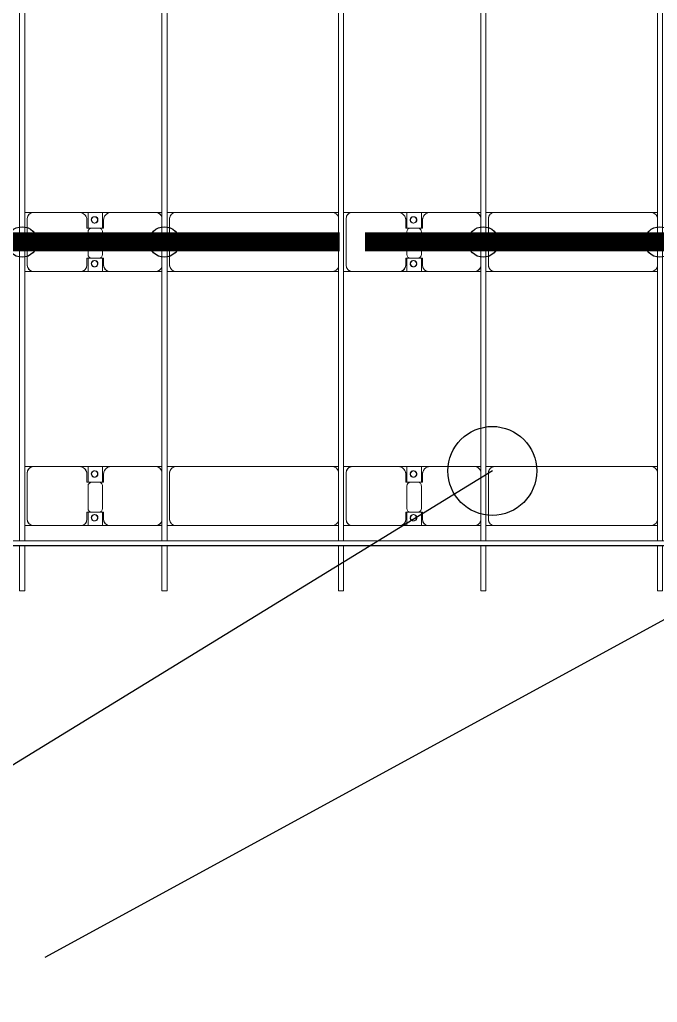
# Model space of a CAD drawing. Header units: millimetres. Extents: x -248177 to 167033, y 156986 to 268923.
# Drawn here: x -202632 to -197612, y 160766 to 168500 of the extents above; entities that cross this region are included whole.
import ezdxf

# ---------------------------------------------------------------- set-up
doc = ezdxf.new("R2010")
doc.units = ezdxf.units.MM
for name, color, linetype, lineweight in [('A-DETL-MBND', 5, 'Continuous', 9), ('A-GENM', 13, 'Continuous', 9), ('S-BEAM', 12, 'Continuous', 9)]:
    doc.layers.add(name, color=color, linetype=linetype, lineweight=lineweight)
for name, color, linetype in [('GC-BICH NEO', 6, 'Continuous'), ('GC-DAY NEO', 5, 'Continuous'), ('GC-HOP 40x60 GIA CUONG', 1, 'Continuous')]:
    doc.layers.add(name, color=color, linetype=linetype)

# ---------------------------------------------------------------- blocks, each defined once
blk = doc.blocks.new('Dầm C52 - Dầm C52-24593-BỐ TRÍ KHUNG KẾT CẤU BÈ PIN 02')
at = {"layer": 'S-BEAM', "color": 1}
for p, q in [((-48593.5, -20), (-48593.5, 20)), ((-48593.5, 20), (-48238.2, 20)), ((-48198.2, 20), (-42238.2, 20)), ((-48238.2, -20), (-48593.5, -20)), ((-42238.2, -20), (-48198.2, -20))]:
    blk.add_line(p, q, dxfattribs=at)
blk = doc.blocks.new('Dai phao do pin - DẢI PHAO ĐỠ PIN-V151-BỐ TRÍ KHUNG KẾT CẤU BÈ PIN 02')
at = {"layer": 'A-DETL-MBND', "color": 8}
for p, q in [((699.7, 241.6), (769.7, 241.6)), ((699.7, 241.6), (769.7, 241.6)), ((1129.7, 241.6), (769.7, 241.6)), ((1129.7, 241.6), (1312.2, 241.6)), ((1312.2, 241.6), (1129.7, 241.6)), ((1197.8, 241.6), (1380.3, 241.6)), ((1197.8, 116.2), (1197.8, 241.6)), ((1380.3, 241.6), (1197.8, 241.6)), ((1312.2, 241.6), (1312.2, 116.2)), ((1730.3, 241.6), (1380.3, 241.6)), ((1730.3, 241.6), (1779.7, 241.6)), ((1730.3, 241.6), (1779.7, 241.6)), ((1819.7, 241.6), (1889.7, 241.6)), ((1819.7, 241.6), (1889.7, 241.6)), ((3120.3, 241.6), (1889.7, 241.6)), ((3120.3, 241.6), (3169.7, 241.6)), ((3120.3, 241.6), (3169.7, 241.6)), ((3209.7, 241.6), (3279.7, 241.6)), ((3209.7, 241.6), (3279.7, 241.6)), ((3639.7, 241.6), (3279.7, 241.6)), ((3639.7, 241.6), (3822.2, 241.6)), ((3822.2, 241.6), (3639.7, 241.6)), ((3707.8, 241.6), (3890.3, 241.6)), ((3707.8, 116.2), (3707.8, 241.6)), ((3890.3, 241.6), (3707.8, 241.6)), ((3822.2, 241.6), (3822.2, 116.2)), ((4240.3, 241.6), (3890.3, 241.6)), ((4240.3, 241.6), (4289.7, 241.6)), ((4240.3, 241.6), (4289.7, 241.6)), ((4329.7, 241.6), (4399.7, 241.6)), ((4329.7, 241.6), (4399.7, 241.6)), ((5630.3, 241.6), (4399.7, 241.6)), ((5630.3, 241.6), (5679.7, 241.6)), ((5630.3, 241.6), (5679.7, 241.6)), ((719.7, 191.6), (719.7, -173.4)), ((1189.7, 118.2), (1189.7, 181.6)), ((1320.3, 181.6), (1320.3, 118.2)), ((1839.7, 191.6), (1839.7, -173.4)), ((3229.7, 191.6), (3229.7, -173.4)), ((3699.7, 118.2), (3699.7, 181.6)), ((3830.3, 181.6), (3830.3, 118.2)), ((4349.7, 191.6), (4349.7, -173.4)), ((1282.2, 118.2), (1189.7, 118.2)), ((1197.8, 88.2), (1197.8, -88.2)), ((1320.3, 118.2), (1227.8, 118.2)), ((1312.2, -88.2), (1312.2, 88.2)), ((3792.2, 118.2), (3699.7, 118.2)), ((3707.8, 88.2), (3707.8, -88.2)), ((3830.3, 118.2), (3737.8, 118.2)), ((3822.2, -88.2), (3822.2, 88.2)), ((1189.7, -173.4), (1189.7, -118.2)), ((1189.7, -118.2), (1282.2, -118.2)), ((1197.8, -223.4), (1197.8, -116.2)), ((1227.8, -118.2), (1320.3, -118.2)), ((1312.2, -116.2), (1312.2, -223.4)), ((1320.3, -118.2), (1320.3, -173.4)), ((3699.7, -173.4), (3699.7, -118.2)), ((3699.7, -118.2), (3792.2, -118.2)), ((3707.8, -223.4), (3707.8, -116.2)), ((3737.8, -118.2), (3830.3, -118.2)), ((3822.2, -116.2), (3822.2, -223.4)), ((3830.3, -118.2), (3830.3, -173.4)), ((769.7, -223.4), (699.7, -223.4)), ((769.7, -223.4), (699.7, -223.4)), ((769.7, -223.4), (1139.7, -223.4)), ((1312.2, -223.4), (1139.7, -223.4)), ((1139.7, -223.4), (1312.2, -223.4)), ((1370.3, -223.4), (1197.8, -223.4)), ((1197.8, -223.4), (1370.3, -223.4)), ((1370.3, -223.4), (1730.3, -223.4)), ((1779.7, -223.4), (1730.3, -223.4)), ((1779.7, -223.4), (1730.3, -223.4)), ((1889.7, -223.4), (1819.7, -223.4)), ((1889.7, -223.4), (1819.7, -223.4)), ((1889.7, -223.4), (3120.3, -223.4)), ((3169.7, -223.4), (3120.3, -223.4)), ((3169.7, -223.4), (3120.3, -223.4)), ((3279.7, -223.4), (3209.7, -223.4)), ((3279.7, -223.4), (3209.7, -223.4)), ((3279.7, -223.4), (3649.7, -223.4)), ((3822.2, -223.4), (3649.7, -223.4)), ((3649.7, -223.4), (3822.2, -223.4)), ((3880.3, -223.4), (3707.8, -223.4)), ((3707.8, -223.4), (3880.3, -223.4)), ((3880.3, -223.4), (4240.3, -223.4)), ((4289.7, -223.4), (4240.3, -223.4)), ((4289.7, -223.4), (4240.3, -223.4)), ((4399.7, -223.4), (4329.7, -223.4)), ((4399.7, -223.4), (4329.7, -223.4)), ((4399.7, -223.4), (5630.3, -223.4)), ((5679.7, -223.4), (5630.3, -223.4)), ((5679.7, -223.4), (5630.3, -223.4))]:
    blk.add_line(p, q, dxfattribs=at)
for centre, radius, start, end in [((769.7, 191.6), 50, 90, 180), ((769.7, 191.6), 50, 105, 180), ((1129.7, 181.6), 60, 360, 90), ((1129.7, 181.6), 60, 360, 60), ((1380.3, 181.6), 60, 90, 180), ((1380.3, 181.6), 60, 120, 180), ((1730.3, 191.6), 50, 15, 90), ((1730.3, 191.6), 50, 15, 75), ((1889.7, 191.6), 50, 90, 180), ((1889.7, 191.6), 50, 105, 135), ((3120.3, 191.6), 50, 15, 90), ((3120.3, 191.6), 50, 60, 90), ((3279.7, 191.6), 50, 90, 180), ((3279.7, 191.6), 50, 105, 180), ((3639.7, 181.6), 60, 360, 90), ((3639.7, 181.6), 60, 360, 60), ((3890.3, 181.6), 60, 90, 180), ((3890.3, 181.6), 60, 120, 180), ((4240.3, 191.6), 50, 15, 90), ((4240.3, 191.6), 50, 15, 75), ((4399.7, 191.6), 50, 90, 180), ((4399.7, 191.6), 50, 105, 135), ((5630.3, 191.6), 50, 15, 90), ((5630.3, 191.6), 50, 60, 90), ((1248.6, 183.2), 25, 360, 180), ((1248.6, 183.2), 25, 180, 0), ((1248.6, 183.2), 25, 360, 165), ((1251.4, 183.2), 25, 0, 180), ((1251.4, 183.2), 25, 90, 180), ((1251.4, 183.2), 25, 180, 360), ((1251.4, 183.2), 25, 180, 300), ((1248.6, 183.2), 25, 210, 360), ((1251.4, 183.2), 25, 15, 75), ((1251.4, 183.2), 25, 330, 345), ((1889.7, 191.6), 50, 150, 180), ((3120.3, 191.6), 50, 15, 30), ((3758.6, 183.2), 25, 0, 180), ((3758.6, 183.2), 25, 180, 0), ((3758.6, 183.2), 25, 0, 165), ((3761.4, 183.2), 25, 0, 180), ((3761.4, 183.2), 25, 90, 180), ((3761.4, 183.2), 25, 180, 0), ((3761.4, 183.2), 25, 180, 300), ((3758.6, 183.2), 25, 210, 0), ((3761.4, 183.2), 25, 15, 75), ((3761.4, 183.2), 25, 330, 345), ((4399.7, 191.6), 50, 150, 180), ((5630.3, 191.6), 50, 15, 30), ((1227.8, 88.2), 30, 90, 180), ((1282.2, 88.2), 30, 360, 90), ((3737.8, 88.2), 30, 90, 180), ((3792.2, 88.2), 30, 360, 90), ((1227.8, -88.2), 30, 180, 270), ((1248.6, -161.8), 25, 0, 180), ((1248.6, -161.8), 25, 105, 165), ((1251.4, -161.8), 25, 0, 180), ((1251.4, -161.8), 25, 105, 180), ((1248.6, -161.8), 25, 360, 75), ((1251.4, -161.8), 25, 15, 75), ((1282.2, -88.2), 30, 270, 360), ((3737.8, -88.2), 30, 180, 270), ((3758.6, -161.8), 25, 0, 180), ((3758.6, -161.8), 25, 105, 165), ((3761.4, -161.8), 25, 360, 180), ((3761.4, -161.8), 25, 105, 180), ((3758.6, -161.8), 25, 360, 75), ((3761.4, -161.8), 25, 15, 75), ((3792.2, -88.2), 30, 270, 360), ((769.7, -173.4), 50, 180, 270), ((769.7, -173.4), 50, 180, 255), ((1139.7, -173.4), 50, 270, 360), ((1139.7, -173.4), 50, 285, 360), ((1248.6, -161.8), 25, 180, 0), ((1248.6, -161.8), 25, 195, 360), ((1251.4, -161.8), 25, 180, 0), ((1251.4, -161.8), 25, 180, 270), ((1251.4, -161.8), 25, 285, 345), ((1370.3, -173.4), 50, 180, 270), ((1370.3, -173.4), 50, 180, 255), ((1730.3, -173.4), 50, 270, 345), ((1730.3, -173.4), 50, 285, 345), ((1889.7, -173.4), 50, 180, 270), ((1889.7, -173.4), 50, 180, 210), ((1889.7, -173.4), 50, 240, 270), ((3120.3, -173.4), 50, 270, 345), ((3120.3, -173.4), 50, 285, 300), ((3120.3, -173.4), 50, 330, 345), ((3279.7, -173.4), 50, 180, 270), ((3279.7, -173.4), 50, 180, 255), ((3649.7, -173.4), 50, 270, 360), ((3649.7, -173.4), 50, 285, 0), ((3758.6, -161.8), 25, 180, 0), ((3758.6, -161.8), 25, 195, 360), ((3761.4, -161.8), 25, 180, 0), ((3761.4, -161.8), 25, 180, 270), ((3761.4, -161.8), 25, 285, 345), ((3880.3, -173.4), 50, 180, 270), ((3880.3, -173.4), 50, 180, 255), ((4240.3, -173.4), 50, 270, 345), ((4240.3, -173.4), 50, 285, 345), ((4399.7, -173.4), 50, 180, 270), ((4399.7, -173.4), 50, 180, 210), ((4399.7, -173.4), 50, 240, 270), ((5630.3, -173.4), 50, 270, 345), ((5630.3, -173.4), 50, 285, 300), ((5630.3, -173.4), 50, 330, 345)]:
    blk.add_arc(centre, radius, start, end, dxfattribs=at)
blk = doc.blocks.new('Dai phao do pin - DẢI PHAO ĐỠ PIN-V152-BỐ TRÍ KHUNG KẾT CẤU BÈ PIN 02')
at = {"layer": 'A-DETL-MBND', "color": 8}
for p, q in [((699.7, 241.6), (769.7, 241.6)), ((699.7, 241.6), (769.7, 241.6)), ((1129.7, 241.6), (769.7, 241.6)), ((1129.7, 241.6), (1312.2, 241.6)), ((1312.2, 241.6), (1129.7, 241.6)), ((1197.8, 241.6), (1380.3, 241.6)), ((1197.8, 116.2), (1197.8, 241.6)), ((1380.3, 241.6), (1197.8, 241.6)), ((1312.2, 241.6), (1312.2, 116.2)), ((1730.3, 241.6), (1380.3, 241.6)), ((1730.3, 241.6), (1779.7, 241.6)), ((1730.3, 241.6), (1779.7, 241.6)), ((1819.7, 241.6), (1889.7, 241.6)), ((1819.7, 241.6), (1889.7, 241.6)), ((3120.3, 241.6), (1889.7, 241.6)), ((3120.3, 241.6), (3169.7, 241.6)), ((3120.3, 241.6), (3169.7, 241.6)), ((3209.7, 241.6), (3279.7, 241.6)), ((3209.7, 241.6), (3279.7, 241.6)), ((3639.7, 241.6), (3279.7, 241.6)), ((3639.7, 241.6), (3822.2, 241.6)), ((3822.2, 241.6), (3639.7, 241.6)), ((3707.8, 241.6), (3890.3, 241.6)), ((3707.8, 116.2), (3707.8, 241.6)), ((3890.3, 241.6), (3707.8, 241.6)), ((3822.2, 241.6), (3822.2, 116.2)), ((4240.3, 241.6), (3890.3, 241.6)), ((4240.3, 241.6), (4289.7, 241.6)), ((4240.3, 241.6), (4289.7, 241.6)), ((4329.7, 241.6), (4399.7, 241.6)), ((4329.7, 241.6), (4399.7, 241.6)), ((5630.3, 241.6), (4399.7, 241.6)), ((5630.3, 241.6), (5679.7, 241.6)), ((5630.3, 241.6), (5679.7, 241.6)), ((719.7, 191.6), (719.7, -173.4)), ((1189.7, 118.2), (1189.7, 181.6)), ((1320.3, 181.6), (1320.3, 118.2)), ((1839.7, 191.6), (1839.7, -173.4)), ((3229.7, 191.6), (3229.7, -173.4)), ((3699.7, 118.2), (3699.7, 181.6)), ((3830.3, 181.6), (3830.3, 118.2)), ((4349.7, 191.6), (4349.7, -173.4)), ((1282.2, 118.2), (1189.7, 118.2)), ((1197.8, 88.2), (1197.8, -88.2)), ((1320.3, 118.2), (1227.8, 118.2)), ((1312.2, -88.2), (1312.2, 88.2)), ((3792.2, 118.2), (3699.7, 118.2)), ((3707.8, 88.2), (3707.8, -88.2)), ((3830.3, 118.2), (3737.8, 118.2)), ((3822.2, -88.2), (3822.2, 88.2)), ((1189.7, -173.4), (1189.7, -118.2)), ((1189.7, -118.2), (1282.2, -118.2)), ((1197.8, -223.4), (1197.8, -116.2)), ((1227.8, -118.2), (1320.3, -118.2)), ((1312.2, -116.2), (1312.2, -223.4)), ((1320.3, -118.2), (1320.3, -173.4)), ((3699.7, -173.4), (3699.7, -118.2)), ((3699.7, -118.2), (3792.2, -118.2)), ((3707.8, -223.4), (3707.8, -116.2)), ((3737.8, -118.2), (3830.3, -118.2)), ((3822.2, -116.2), (3822.2, -223.4)), ((3830.3, -118.2), (3830.3, -173.4)), ((769.7, -223.4), (699.7, -223.4)), ((769.7, -223.4), (699.7, -223.4)), ((769.7, -223.4), (1139.7, -223.4)), ((1312.2, -223.4), (1139.7, -223.4)), ((1139.7, -223.4), (1312.2, -223.4)), ((1370.3, -223.4), (1197.8, -223.4)), ((1197.8, -223.4), (1370.3, -223.4)), ((1370.3, -223.4), (1730.3, -223.4)), ((1779.7, -223.4), (1730.3, -223.4)), ((1779.7, -223.4), (1730.3, -223.4)), ((1889.7, -223.4), (1819.7, -223.4)), ((1889.7, -223.4), (1819.7, -223.4)), ((1889.7, -223.4), (3120.3, -223.4)), ((3169.7, -223.4), (3120.3, -223.4)), ((3169.7, -223.4), (3120.3, -223.4)), ((3279.7, -223.4), (3209.7, -223.4)), ((3279.7, -223.4), (3209.7, -223.4)), ((3279.7, -223.4), (3649.7, -223.4)), ((3822.2, -223.4), (3649.7, -223.4)), ((3649.7, -223.4), (3822.2, -223.4)), ((3880.3, -223.4), (3707.8, -223.4)), ((3707.8, -223.4), (3880.3, -223.4)), ((3880.3, -223.4), (4240.3, -223.4)), ((4289.7, -223.4), (4240.3, -223.4)), ((4289.7, -223.4), (4240.3, -223.4)), ((4399.7, -223.4), (4329.7, -223.4)), ((4399.7, -223.4), (4329.7, -223.4)), ((4399.7, -223.4), (5630.3, -223.4)), ((5679.7, -223.4), (5630.3, -223.4)), ((5679.7, -223.4), (5630.3, -223.4))]:
    blk.add_line(p, q, dxfattribs=at)
for centre, radius, start, end in [((769.7, 191.6), 50, 90, 180), ((769.7, 191.6), 50, 105, 180), ((1129.7, 181.6), 60, 360, 90), ((1129.7, 181.6), 60, 360, 60), ((1380.3, 181.6), 60, 90, 180), ((1380.3, 181.6), 60, 120, 180), ((1730.3, 191.6), 50, 15, 90), ((1730.3, 191.6), 50, 15, 75), ((1889.7, 191.6), 50, 90, 180), ((1889.7, 191.6), 50, 105, 135), ((3120.3, 191.6), 50, 15, 90), ((3120.3, 191.6), 50, 60, 90), ((3279.7, 191.6), 50, 90, 180), ((3279.7, 191.6), 50, 105, 180), ((3639.7, 181.6), 60, 360, 90), ((3639.7, 181.6), 60, 360, 60), ((3890.3, 181.6), 60, 90, 180), ((3890.3, 181.6), 60, 120, 180), ((4240.3, 191.6), 50, 15, 90), ((4240.3, 191.6), 50, 15, 75), ((4399.7, 191.6), 50, 90, 180), ((4399.7, 191.6), 50, 105, 135), ((5630.3, 191.6), 50, 15, 90), ((5630.3, 191.6), 50, 60, 90), ((1248.6, 183.2), 25, 360, 180), ((1248.6, 183.2), 25, 180, 0), ((1248.6, 183.2), 25, 360, 165), ((1251.4, 183.2), 25, 0, 180), ((1251.4, 183.2), 25, 90, 180), ((1251.4, 183.2), 25, 180, 360), ((1251.4, 183.2), 25, 180, 300), ((1248.6, 183.2), 25, 210, 360), ((1251.4, 183.2), 25, 15, 75), ((1251.4, 183.2), 25, 330, 345), ((1889.7, 191.6), 50, 150, 180), ((3120.3, 191.6), 50, 15, 30), ((3758.6, 183.2), 25, 0, 180), ((3758.6, 183.2), 25, 180, 0), ((3758.6, 183.2), 25, 0, 165), ((3761.4, 183.2), 25, 0, 180), ((3761.4, 183.2), 25, 90, 180), ((3761.4, 183.2), 25, 180, 0), ((3761.4, 183.2), 25, 180, 300), ((3758.6, 183.2), 25, 210, 0), ((3761.4, 183.2), 25, 15, 75), ((3761.4, 183.2), 25, 330, 345), ((4399.7, 191.6), 50, 150, 180), ((5630.3, 191.6), 50, 15, 30), ((1227.8, 88.2), 30, 90, 180), ((1282.2, 88.2), 30, 360, 90), ((3737.8, 88.2), 30, 90, 180), ((3792.2, 88.2), 30, 360, 90), ((1227.8, -88.2), 30, 180, 270), ((1248.6, -161.8), 25, 0, 180), ((1248.6, -161.8), 25, 105, 165), ((1251.4, -161.8), 25, 0, 180), ((1251.4, -161.8), 25, 105, 180), ((1248.6, -161.8), 25, 360, 75), ((1251.4, -161.8), 25, 15, 75), ((1282.2, -88.2), 30, 270, 360), ((3737.8, -88.2), 30, 180, 270), ((3758.6, -161.8), 25, 0, 180), ((3758.6, -161.8), 25, 105, 165), ((3761.4, -161.8), 25, 360, 180), ((3761.4, -161.8), 25, 105, 180), ((3758.6, -161.8), 25, 360, 75), ((3761.4, -161.8), 25, 15, 75), ((3792.2, -88.2), 30, 270, 360), ((769.7, -173.4), 50, 180, 270), ((769.7, -173.4), 50, 180, 255), ((1139.7, -173.4), 50, 270, 360), ((1139.7, -173.4), 50, 285, 360), ((1248.6, -161.8), 25, 180, 0), ((1248.6, -161.8), 25, 195, 360), ((1251.4, -161.8), 25, 180, 0), ((1251.4, -161.8), 25, 180, 270), ((1251.4, -161.8), 25, 285, 345), ((1370.3, -173.4), 50, 180, 270), ((1370.3, -173.4), 50, 180, 255), ((1730.3, -173.4), 50, 270, 345), ((1730.3, -173.4), 50, 285, 345), ((1889.7, -173.4), 50, 180, 270), ((1889.7, -173.4), 50, 180, 210), ((1889.7, -173.4), 50, 240, 270), ((3120.3, -173.4), 50, 270, 345), ((3120.3, -173.4), 50, 285, 300), ((3120.3, -173.4), 50, 330, 345), ((3279.7, -173.4), 50, 180, 270), ((3279.7, -173.4), 50, 180, 255), ((3649.7, -173.4), 50, 270, 360), ((3649.7, -173.4), 50, 285, 0), ((3758.6, -161.8), 25, 180, 0), ((3758.6, -161.8), 25, 195, 360), ((3761.4, -161.8), 25, 180, 0), ((3761.4, -161.8), 25, 180, 270), ((3761.4, -161.8), 25, 285, 345), ((3880.3, -173.4), 50, 180, 270), ((3880.3, -173.4), 50, 180, 255), ((4240.3, -173.4), 50, 270, 345), ((4240.3, -173.4), 50, 285, 345), ((4399.7, -173.4), 50, 180, 270), ((4399.7, -173.4), 50, 180, 210), ((4399.7, -173.4), 50, 240, 270), ((5630.3, -173.4), 50, 270, 345), ((5630.3, -173.4), 50, 285, 300), ((5630.3, -173.4), 50, 330, 345)]:
    blk.add_arc(centre, radius, start, end, dxfattribs=at)
blk = doc.blocks.new('Dầm C52 - Hộp 40x60-25000-BỐ TRÍ KHUNG KẾT CẤU BÈ PIN 02')
at = {"layer": 'S-BEAM', "color": 3, "lineweight": 25}
for p, q in [((-56544.2, 20), (56544.2, 20)), ((56544.2, -20), (-56544.2, -20))]:
    blk.add_line(p, q, dxfattribs=at)
blk = doc.blocks.new('HOBANMONG_BEPIN 2_rvt-1-BỐ TRÍ KHUNG KẾT CẤU BÈ PIN 02')
at = {"layer": 'A-GENM', "lineweight": 9, "rotation": 0.0007586094741477002}
for name, p in [('Dai phao do pin - DẢI PHAO ĐỠ PIN-V151-BỐ TRÍ KHUNG KẾT CẤU BÈ PIN 02', (-203292, 166741.3)), ('Dai phao do pin - DẢI PHAO ĐỠ PIN-V152-BỐ TRÍ KHUNG KẾT CẤU BÈ PIN 02', (-203291.9, 164741.3))]:
    blk.add_blockref(name, p, dxfattribs=at)
at = {"layer": 'S-BEAM', "lineweight": 9}
for name, p, rotation in [('Dầm C52 - Dầm C52-24593-BỐ TRÍ KHUNG KẾT CẤU BÈ PIN 02', (-202612.9, 212597.8), 90.00075860989138), ('Dầm C52 - Dầm C52-24593-BỐ TRÍ KHUNG KẾT CẤU BÈ PIN 02', (-201492.9, 212597.8), 90.00075860989138), ('Dầm C52 - Dầm C52-24593-BỐ TRÍ KHUNG KẾT CẤU BÈ PIN 02', (-200102.9, 212597.8), 90.00075860989138), ('Dầm C52 - Dầm C52-24593-BỐ TRÍ KHUNG KẾT CẤU BÈ PIN 02', (-198982.9, 212597.8), 90.00075860989138), ('Dầm C52 - Dầm C52-24593-BỐ TRÍ KHUNG KẾT CẤU BÈ PIN 02', (-197592.9, 212597.9), 90.00075860989138), ('Dầm C52 - Hộp 40x60-25000-BỐ TRÍ KHUNG KẾT CẤU BÈ PIN 02', (-150563.4, 164380.3), 0.0007586094741477002)]:
    blk.add_blockref(name, p, dxfattribs=dict(at, rotation=rotation))

msp = doc.modelspace()

# ---------------------------------------------------------------- linework, layer by layer
at = {"layer": 'GC-BICH NEO'}
msp.add_circle((-198911.1, 164948.7), 350, dxfattribs=at)
at = {"layer": 'GC-DAY NEO'}
for p, q in [((-198911.1, 164948.7), (-205730.5, 160765.9)), ((-195411.1, 164948.6), (-202434.2, 161117.7))]:
    msp.add_line(p, q, dxfattribs=at)
at = {"layer": 'GC-HOP 40x60 GIA CUONG', "const_width": 150}
for points in [[(-206612.9, 166750.6), (-200113.8, 166750.6)], [(-199913.8, 166750.6), (-184913.8, 166750.6)]]:
    msp.add_lwpolyline(points, dxfattribs=at)
at = {"layer": 'GC-HOP 40x60 GIA CUONG'}
for centre in [(-202612.9, 166750.6), (-201492.9, 166750.6), (-198982.9, 166750.6), (-197592.9, 166750.6)]:
    msp.add_circle(centre, 120, dxfattribs=at)

# ---------------------------------------------------------------- block references
at = {"lineweight": 5}
msp.add_blockref('HOBANMONG_BEPIN 2_rvt-1-BỐ TRÍ KHUNG KẾT CẤU BÈ PIN 02', (0, 0), dxfattribs=at)

doc.saveas('drawing.dxf')
